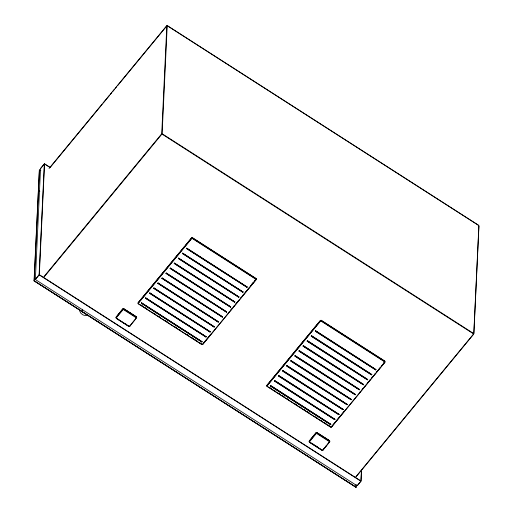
<?xml version="1.0" encoding="UTF-8"?>
<svg xmlns="http://www.w3.org/2000/svg" width="513" height="513" viewBox="0 0 513 513"><rect width="100%" height="100%" fill="white"/><g stroke="black" fill="none" stroke-linecap="round" stroke-linejoin="round"><path stroke-width="0.77" d="M34.057 280.906L39.354 169.841L40.828 170.701M34.191 280.746L38.449 190.483L39.841 191.349L38.437 190.541M38.456 190.361L39.424 169.835M35.352 279.418L40.54 168.578M39.11 274.641L44.33 163.98L40.783 168.347M39.315 274.615L44.535 163.955M82.381 311.808L82.497 309.256M82.49 311.718L82.599 309.32M138.01 303.478L137.971 302.984M141.434 303.273L141.671 302.862L202.019 341.696L201.789 341.979L141.434 303.273L141.671 302.862M145.532 298.297L145.775 297.893L206.123 336.727L205.886 337.009L145.532 298.297L145.775 297.893M149.636 293.327L149.873 292.917L210.221 331.751L209.99 332.033L149.636 293.327L149.873 292.917M153.733 288.351L153.971 287.947L214.319 326.781L214.088 327.057L153.733 288.351L153.971 287.947M161.749 133.598L166.834 25.791M162.121 133.547L167.206 25.74M157.837 283.381L158.075 282.971L218.423 321.805L218.192 322.087L157.837 283.381L158.075 282.971M161.935 278.405L162.172 277.995L222.52 316.829L222.289 317.111L161.935 278.405L162.172 277.995M166.032 273.435L166.276 273.025L226.624 311.859L226.387 312.141L166.032 273.435L166.276 273.025M170.136 268.459L170.374 268.049L230.722 306.883L230.491 307.165L170.136 268.459L170.374 268.049M174.234 263.483L174.471 263.079L234.819 301.913L234.588 302.195L174.234 263.483L174.471 263.079M178.338 258.514L178.575 258.103L238.923 296.937L238.692 297.219L178.338 258.514L178.575 258.103M182.436 253.537L182.673 253.133L243.021 291.961L242.79 292.243L182.436 253.537L182.673 253.133M186.533 248.568L186.777 248.157L247.125 286.991L246.888 287.274L186.533 248.568L186.777 248.157M201.789 341.979L202.026 341.575M205.886 337.009L206.13 336.599M209.99 332.033L210.227 331.622M214.088 327.057L214.325 326.653M218.192 322.087L218.429 321.677M222.289 317.111L222.527 316.707M226.387 312.141L226.631 311.731M230.491 307.165L230.728 306.755M234.588 302.195L234.826 301.785M238.692 297.219L238.93 296.809M242.79 292.243L243.027 291.839M246.888 287.274L247.131 286.863M256.32 278.828L256.353 279.322M266.798 386.071L266.766 385.577M270.223 385.872L330.577 424.578L270.223 385.872L270.466 385.462L330.814 424.296L270.466 385.462M274.327 380.896L334.681 419.602L274.327 380.896L274.564 380.486L334.912 419.32L274.564 380.486M278.424 375.926L338.779 414.632L278.424 375.926L278.662 375.516L339.01 414.35L278.662 375.516M282.528 370.95L342.883 409.656L282.528 370.95L282.766 370.54L343.114 409.374L282.766 370.54M286.626 365.974L346.98 404.686L286.626 365.974L286.863 365.57L347.211 404.404L286.863 365.57M290.724 361.005L351.078 399.71L290.724 361.005L290.967 360.594L351.315 399.428L290.967 360.594M294.828 356.028L355.182 394.734L294.828 356.028L295.065 355.624L355.413 394.452L295.065 355.624M298.925 351.059L359.28 389.765L298.925 351.059L299.162 350.648L359.51 389.482L299.162 350.648M303.029 346.083L363.384 384.788L303.029 346.083L303.266 345.672L363.614 384.506L303.266 345.672M307.127 341.113L367.481 379.819L307.127 341.113L307.364 340.703L367.712 379.537L307.364 340.703M311.224 336.137L371.579 374.843L311.224 336.137L311.468 335.726L371.816 374.561L311.468 335.726M315.328 331.161L375.683 369.867L315.328 331.161L315.566 330.757L375.914 369.591L315.566 330.757M320.599 320.522L314.507 327.756M355.926 487.331L356.041 484.932M355.996 487.324L356.176 484.772M360.966 480.899L361.492 469.754M361.005 481.079L361.53 469.934M473.807 333.437L478.892 225.637M473.871 333.764L478.95 225.964M115.829 317.444L122.652 308.935M136.727 317.65L129.911 326.165M309.018 441.34L315.835 432.831M329.917 441.546L323.094 450.061M82.369 311.769L34.121 280.88M40.662 168.341L44.221 164.025M49.043 168.501L166.629 25.874M50.287 167.276L102.209 104.299M103.228 103.068L109.333 95.655M110.353 94.424L111.879 92.571M112.898 91.333L114.425 89.48M115.444 88.249L116.457 87.011M117.477 85.78L166.853 25.887M35.429 279.194L38.988 274.878M35.544 279.341L39.103 275.026M43.945 276.654L161.531 134.028M44.156 276.924L161.742 134.297M117.477 315.623L122.979 308.954M116.13 317.323L122.626 309.442M116.438 317.714L122.934 309.833M138.132 302.67L191.67 237.731M138.298 302.676L179.595 252.582M180.614 251.344L182.147 249.491M183.167 248.254L184.693 246.4M185.712 245.163L191.83 237.737M138.112 303.177L191.644 238.237M138.266 303.369L191.798 238.436M129.584 326.146L136.08 318.265M251.986 283.881L253.005 282.644M254.538 280.791L255.557 279.553M202.686 344.063L210.843 334.168M228.176 313.142L229.196 311.904M230.728 310.051L231.748 308.813M233.274 306.96L234.294 305.722M235.826 303.869L236.846 302.632M237.865 301.394L238.885 300.156M240.411 298.303L241.431 297.065M242.963 295.206L243.983 293.975M245.002 292.737L246.529 290.877M247.548 289.64L249.081 287.787M250.1 286.549L256.218 279.13M202.5 344.563L256.032 279.63M202.661 344.576L256.192 279.636M266.927 385.263L320.458 320.33M267.087 385.276L310.936 332.091M311.955 330.853L313.488 328.993M266.901 385.77L320.439 320.837M267.055 385.968L320.593 321.029M310.166 440.122L314.661 434.665M309.313 441.218L315.816 433.338M309.621 441.61L316.123 433.729M330.577 424.578L330.821 424.168M334.681 419.602L334.918 419.198M338.779 414.632L339.016 414.222M342.883 409.656L343.12 409.246M346.98 404.686L347.218 404.276M351.078 399.71L351.322 399.3M355.182 394.734L355.419 394.33M359.28 389.765L359.517 389.354M363.384 384.788L363.621 384.384M367.481 379.819L367.718 379.408M371.579 374.843L371.822 374.432M375.683 369.867L375.92 369.463M383.326 363.39L384.346 362.152M331.475 426.662L344.223 411.202M359.517 392.65L360.536 391.413M362.069 389.559L363.089 388.322M364.615 386.462L365.634 385.225M367.167 383.371L368.187 382.134M369.206 380.896L370.226 379.658M371.752 377.805L372.771 376.568M374.304 374.714L375.324 373.477M376.343 372.239L377.869 370.386M378.889 369.148L380.422 367.295M381.441 366.058L385.013 361.729M331.289 427.162L384.821 362.223M331.449 427.169L384.987 362.236M323.119 449.555L324.12 448.336M325.62 446.522L326.621 445.31M328.121 443.488L329.615 441.667M322.773 450.042L329.269 442.161M355.842 476.814L473.422 334.187M356.067 476.827L473.646 334.2M357.202 485.625L360.761 481.309M357.324 485.631L360.883 481.316M122.524 309.115L122.947 308.813M129.609 326.281L130.039 325.986M315.713 433.01L316.136 432.709M322.799 450.183L323.222 449.882M123.492 308.743L136.638 317.175M129.071 326.358L115.919 317.925M316.681 432.639L329.827 441.071M322.254 450.254L309.108 441.821M355.939 487.279L82.407 311.949M167.514 25.759L478.603 225.271M167.36 25.817L478.456 225.329M162.409 133.912L473.505 333.424M162.249 134.226L473.339 333.739M192.311 237.647L256.115 278.565M321.1 320.247L384.904 361.165M192.202 237.692L256.006 278.61M320.991 320.285L384.795 361.21M192.285 238.154L256.09 279.072M321.08 320.753L384.878 361.671M192.17 238.385L255.974 279.303M320.958 320.984L384.763 361.902M186.77 248.286L247.125 286.991M186.54 248.439L246.894 287.145M44.702 163.961L50.088 167.418M44.618 164L50.005 167.45M182.666 253.255L243.021 291.961M182.442 253.409L242.796 292.121M178.569 258.231L238.923 296.937M178.344 258.385L238.699 297.091M174.465 263.207L234.819 301.913M174.24 263.361L234.595 302.067M170.367 268.177L230.722 306.883M170.143 268.331L230.497 307.037M166.27 273.153L226.624 311.859M166.039 273.307L226.393 312.013M162.166 278.123L222.52 316.829M161.941 278.277L222.296 316.983M158.068 283.099L218.423 321.805M157.844 283.253L218.198 321.959M153.964 288.069L214.319 326.781M153.74 288.229L214.094 326.935M149.867 293.045L210.221 331.751M149.642 293.199L209.997 331.905M145.769 298.021L206.123 336.727M145.538 298.175L205.893 336.881M141.665 302.991L202.019 341.696M141.441 303.145L201.795 341.85M140.928 304.953L142.941 306.248M144.955 307.537L146.968 308.832M153.688 313.142L155.702 314.431M158.389 316.155L159.729 317.015M165.103 320.465L167.789 322.183M175.177 326.922L176.523 327.781M179.21 329.506L180.55 330.366M186.597 334.245L188.611 335.534M191.971 337.689L193.311 338.554M195.325 339.843L197.345 341.139M199.358 342.428L201.372 343.723M269.716 387.552L271.73 388.848M273.75 390.136L275.763 391.432M278.45 393.15L279.79 394.016M282.477 395.735L284.491 397.03M286.51 398.319L288.524 399.614M295.238 403.923L296.585 404.783M299.938 406.937L301.285 407.797M303.972 409.521L305.312 410.381M306.659 411.24L309.345 412.965M315.386 416.845L317.4 418.133M320.76 420.288L322.106 421.147M324.12 422.443L326.133 423.732M328.147 425.027L330.16 426.316M138.324 303.696L202.128 344.614M267.119 386.295L330.917 427.214M138.215 303.741L202.019 344.659M267.01 386.34L330.808 427.258M123.934 308.762L136.221 316.643M317.124 432.658L329.41 440.539M123.716 308.852L136.003 316.733M316.906 432.748L328.544 440.212M123.909 309.268L136.195 317.149M317.098 433.164L329.384 441.045M123.671 309.73L135.958 317.611M316.861 433.626L329.147 441.507M124.768 323.337L126.063 324.171M309.551 441.84L310.846 442.674M312.783 443.918L314.078 444.745M315.373 445.579L317.31 446.823M116.56 318.368L128.846 326.242M309.743 442.264L322.029 450.138M116.342 318.451L128.628 326.332M309.525 442.353L321.811 450.228M39.469 274.814L360.799 480.893M39.386 274.987L360.716 481.066M35.512 279.617L356.926 485.664M34.243 280.81L82.324 311.647M82.542 311.789L356.009 487.17L82.51 311.846M34.217 280.868L82.298 311.705M88.095 315.431A6.605 5.797 2.7 0 1 79.618 309.211"/></g></svg>
